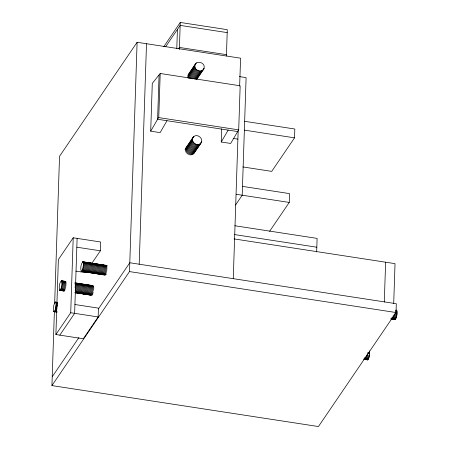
<?xml version="1.0" encoding="UTF-8"?>
<svg xmlns="http://www.w3.org/2000/svg" width="449" height="449" viewBox="0 0 449 449"><rect width="100%" height="100%" fill="white"/><g stroke="black" fill="none" stroke-linecap="round" stroke-linejoin="round"><path stroke-width="0.67" d="M56.147 304.865L55.996 302.755L55.435 302.037C53.437 304.501 52.875 308.665 53.897 311.662L54.368 311.595L55.165 310.18L56.147 304.865L57.528 305.079M59.97 290.396C61.968 287.932 62.529 283.768 61.507 280.771L61.283 280.709C59.285 283.179 58.729 287.338 59.745 290.34L64.123 291.036M83.52 264.629L83.374 262.519L82.812 261.795C80.809 264.265 80.253 268.423 81.269 271.426L81.74 271.359L82.543 269.944L83.52 264.629L107.053 268.244M363.982 359.312L367.664 359.907C369.707 357.606 369.802 353.902 369.544 350.938M390.664 318.964L395.041 319.666C397.039 317.196 397.601 313.037 396.579 310.034L396.355 309.978M98.421 308.873L129.789 262.766L396.304 303.72L396.012 312.538L318.442 426.55L51.932 385.596L54.38 311.685M54.66 303.283L59.537 156.297L137.102 42.285L240.574 58.185L239.643 86.18M74.927 304.523L98.443 308.137L98.151 316.955L83.323 338.754L55.889 334.539L58.376 259.573L73.204 237.779L100.638 241.994L100.346 250.811L91.759 263.434M55.889 334.539L70.718 312.74L73.204 237.779M77.121 238.38L74.635 313.34L59.807 335.139M51.932 385.596L129.497 271.583L137.102 42.285M139.196 264.208L146.509 43.727M167.011 120.714L160.108 132.612L150.701 131.17L152.284 83.396L160.209 73.496L240.164 85.787L238.7 129.879L230.651 143.456L221.245 142.007L221.683 128.852M159.069 75.174L157.605 119.271L150.701 131.17M237.56 131.557L157.605 119.271L158.744 117.593L160.209 73.496M176.788 48.705L177.428 29.415M179.364 49.474L180.262 22.45L227.295 29.679L226.419 56.024M233.261 278.661L238.183 130.277M235.523 205.047L242.207 195.22L246.108 77.626L239.39 76.594M269.574 231.353L289.251 202.432L289.543 193.614L242.511 186.386M242.858 166.938L271.724 171.378L294.533 137.843L294.83 129.02L244.66 121.314M316.663 251.962L317.112 238.397L234.805 225.746M384.299 302.098L385.624 262.199M393.706 303.541L395.03 263.647L234.058 238.913M194.827 65.896C195.253 59.919 204.722 61.951 204.233 67.344C203.812 73.322 194.344 71.29 194.827 65.896L187.749 76.302M200.316 143.742C196.056 147.12 189.405 140.172 193.873 136.485C198.132 133.106 204.783 140.054 200.316 143.742L193.238 154.147M367.114 355.232L367.265 354.283M221.245 142.007L228.154 130.109M163.745 46.735L180.262 22.45M165.608 46.791L180.167 25.391L227.2 32.614M178.651 48.587L179.437 47.437L226.464 54.666M188.165 74.669L195.702 63.567M187.867 75.454L196.308 62.989M187.811 77.177L194.888 66.772M188.052 78.047L195.13 67.642M188.855 78.294L195.54 68.467M189.809 78.48L196.101 69.225M190.898 78.558L196.797 69.887M192.088 78.513L197.599 70.414M192.963 78.895L198.469 70.802M194.271 78.547L199.384 71.032M194.799 79.181L200.305 71.088M195.691 79.063L201.197 70.97M196.123 79.361L202.022 70.689M196.46 79.501L204.115 68.186M196.741 79.383L203.824 68.972M185.723 148.164L193.266 137.063M185.039 149.528L193.873 136.485M185.314 149.798L192.391 139.392M185.375 150.673L192.453 140.262M185.611 151.537L192.694 141.132M186.021 152.368L193.104 141.963M186.588 153.126L193.665 142.72M187.278 153.782L194.361 143.377M188.08 154.316L195.158 143.91M188.95 154.703L196.033 144.297M189.865 154.927L196.948 144.522M190.786 154.984L197.869 144.578M191.678 154.871L198.761 144.466M192.503 154.585L199.586 144.18M194.597 152.088L195.781 150.353M196.567 149.197L201.68 141.682M193.845 153.569L201.382 142.468M52.224 376.778L78.884 337.586M244.368 130.131L294.533 137.843M158.744 117.593L238.7 129.879M233.177 138.399L237.88 139.123M236.163 194.288L289.251 202.432M234.513 234.569L316.82 247.214M76.83 247.197L100.346 250.811M82.812 261.795L106.346 265.41M83.037 261.857L107.26 265.578M82.565 261.924L91.562 263.305M92.949 263.518L103.326 265.112M104.712 265.325L106.099 265.539M83.222 262.098L106.755 265.713M83.374 262.519L106.907 266.134M395.535 310.484L396.916 310.697M83.475 263.092L107.008 266.712M395.636 311.062L397.017 311.275M83.525 263.804L107.058 267.424M395.687 311.774L397.068 311.988M129.497 271.583L396.012 312.538M395.681 312.594L397.068 312.807M83.469 265.527L107.002 269.142M394.935 313.391L397.011 313.705M83.362 266.47L106.896 270.085M394.138 314.221L396.905 314.648M83.211 267.419L106.744 271.033M393.986 315.17L396.753 315.596M83.02 268.334L106.553 271.954M393.099 315.984L396.562 316.517M82.79 269.187L106.323 272.807M392.875 316.837L396.338 317.37M82.543 269.944L106.076 273.559M391.932 317.488L396.085 318.122M82.279 270.573L106.503 274.294M391.668 318.116L395.822 318.751M82.01 271.05L105.543 274.665M392.089 318.7L395.552 319.228M81.084 271.179L83.851 271.606M85.237 271.819L87.314 272.139M88.694 272.352L90.081 272.565M91.467 272.773L92.848 272.986M94.234 273.2L95.62 273.413M97.001 273.626L99.077 273.946M100.464 274.159L101.844 274.373M103.231 274.586L104.617 274.794M392.549 319.043L393.936 319.256M81.74 271.359L105.274 274.973M391.135 318.902L395.288 319.536M81.269 271.426L105.027 275.097M75.836 271.123L85.518 272.61M61.283 280.709L65.661 281.411M75.129 282.836L92.657 285.558M61.732 280.945L63.809 281.265M74.882 282.965L78.339 283.499M79.726 283.706L90.109 285.306M61.698 281.012L65.851 281.652M75.539 283.139L93.538 285.906M61.844 281.433L65.997 282.067M74.994 283.454L93.684 286.327M61.945 282.006L66.098 282.646M75.101 284.032L93.785 286.9M61.996 282.718L66.149 283.358M75.151 284.745L93.835 287.613M61.996 283.543L66.149 284.183M75.146 285.564L93.835 288.438M61.94 284.442L66.093 285.081M75.09 286.462L93.779 289.336M61.833 285.384L65.986 286.024M74.989 287.405L93.673 290.279M61.681 286.333L65.835 286.967M75.527 288.46L92.831 291.12M61.491 287.248L65.644 287.888M75.337 289.375L93.33 292.142M61.266 288.101L65.419 288.741M75.106 290.228L93.106 292.995M61.013 288.859L65.167 289.498M75.55 291.092L92.853 293.753M60.75 289.487L64.903 290.127M75.286 291.721L92.589 294.381M60.48 289.964L64.634 290.604M75.017 292.198L92.32 294.858M59.554 290.093L62.321 290.52M75.477 292.54L76.858 292.754M78.244 292.967L79.63 293.18M81.011 293.393L85.854 294.14M87.241 294.348L88.627 294.561M60.217 290.273L64.37 290.913M75.443 292.613L92.056 295.167M59.745 290.34L63.898 290.974M74.972 292.681L90.889 295.128M75.196 292.737L91.113 295.184M55.435 302.037L57.511 302.357M55.188 302.16L57.231 302.553M55.996 302.755L57.382 302.968M56.097 303.333L57.483 303.546M56.147 304.046L57.534 304.259M367.613 352.729L369.69 353.049M55.99 305.505L57.371 305.713M56.091 305.763L57.478 305.977M367.557 353.627L369.634 353.947M55.799 306.42L57.18 306.633M55.642 307.369L57.029 307.582M366.609 355.412L369.381 355.838M55.642 308.575L57.029 308.789M366.418 356.332L369.185 356.759M55.418 309.428L56.799 309.642M365.503 357.078L368.96 357.612M55.165 310.18L56.552 310.394M364.56 357.724L368.713 358.364M70.718 312.74L98.151 316.955M54.901 310.809L56.978 311.129M364.291 358.353L368.444 358.992M54.632 311.286L56.709 311.606M364.021 358.83L368.174 359.469M53.706 311.421L55.092 311.634M365.868 359.391L367.664 359.907M54.368 311.595L57.135 312.021M363.757 359.138L367.911 359.778M53.897 311.662L56.888 312.15M395.041 319.666L394.626 319.362"/></g></svg>
